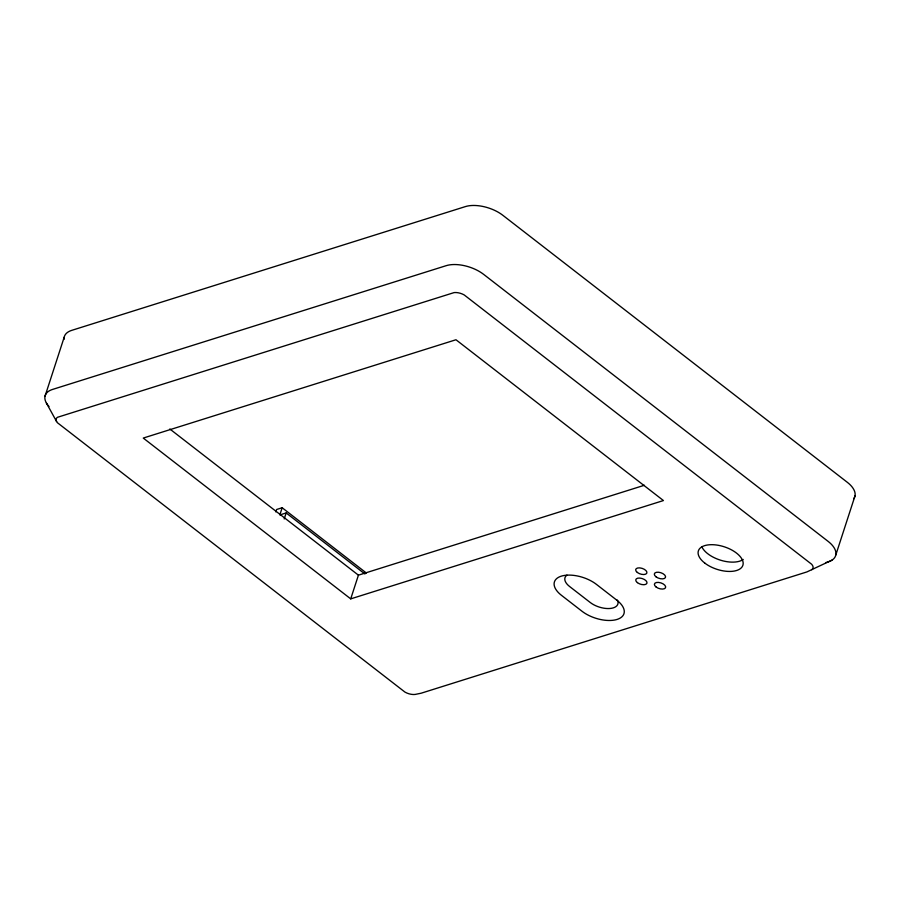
<?xml version="1.0" encoding="UTF-8"?>
<svg xmlns="http://www.w3.org/2000/svg" width="900" height="900" viewBox="0 0 900 900"><rect width="100%" height="100%" fill="white"/><g stroke="black" fill="none" stroke-linecap="round" stroke-linejoin="round"><path stroke-width="1.35" d="M45 396.281L64.192 337.207M275.827 511.897L276.604 509.49L282.161 507.746L366.435 573.075M282.161 507.746L279.821 514.946L286.166 512.944L364.905 573.975M284.22 518.951L286.166 512.944M350.719 598.871L663.435 500.558L455.974 339.75L143.257 438.064L350.719 598.871L358.425 575.168L644.411 485.257M835.808 554.985L855 495.911M811.699 569.745A9.832 4.973 18 0 0 811.643 564.244L464.209 294.941A9.832 4.973 18 0 0 454.129 292.59L57.488 417.296A9.832 4.973 18 0 0 57.532 422.809L404.966 692.1A9.832 4.973 18 0 0 415.046 694.451L421.132 693.214L806.861 571.939L831.96 560.149M825.604 562.669L828.281 561.825A27.495 13.916 18 0 0 828.113 541.373L483.671 274.387A27.495 13.916 18 0 0 446.197 265.669L52.526 389.441A27.495 13.916 18 0 0 48.971 406.496M169.819 428.985L358.425 575.168M46.373 402.975L56.599 421.549M743.231 559.462A23.4 11.846 18 0 1 720.81 560.273A23.4 11.846 18 0 1 701.887 546.874M617.49 600.221A16.965 8.584 18 0 1 609.964 608.49A16.965 8.584 18 0 1 590.209 602.471L569.632 586.53A16.965 8.584 18 0 1 566.944 575.145M64.069 339.334A27.495 13.916 18 0 1 71.719 330.368L465.39 206.595A27.495 13.916 18 0 1 502.864 215.314L847.305 482.299A27.495 13.916 18 0 1 853.706 498.757M616.939 600.278L596.363 584.325A25.74 13.027 18 0 0 561.285 576.158A25.74 13.027 18 0 0 561.442 595.305L582.019 611.258A25.74 13.027 18 0 0 617.096 619.425A25.74 13.027 18 0 0 616.939 600.278M704.745 563.051A23.4 11.846 18 0 0 742.433 566.325A23.4 11.846 18 0 0 714.69 544.815A23.4 11.846 18 0 0 704.745 563.051M637.324 572.445A5.85 2.959 18 0 0 646.74 573.266A5.85 2.959 18 0 0 639.799 567.889A5.85 2.959 18 0 0 637.324 572.445M655.976 576.788A5.85 2.959 18 0 0 665.404 577.609A5.85 2.959 18 0 0 658.462 572.231A5.85 2.959 18 0 0 655.976 576.788M637.403 582.626A5.85 2.959 18 0 0 646.83 583.447A5.85 2.959 18 0 0 639.889 578.07A5.85 2.959 18 0 0 637.403 582.626M656.066 586.98A5.85 2.959 18 0 0 665.494 587.79A5.85 2.959 18 0 0 658.553 582.413A5.85 2.959 18 0 0 656.066 586.98"/></g></svg>
